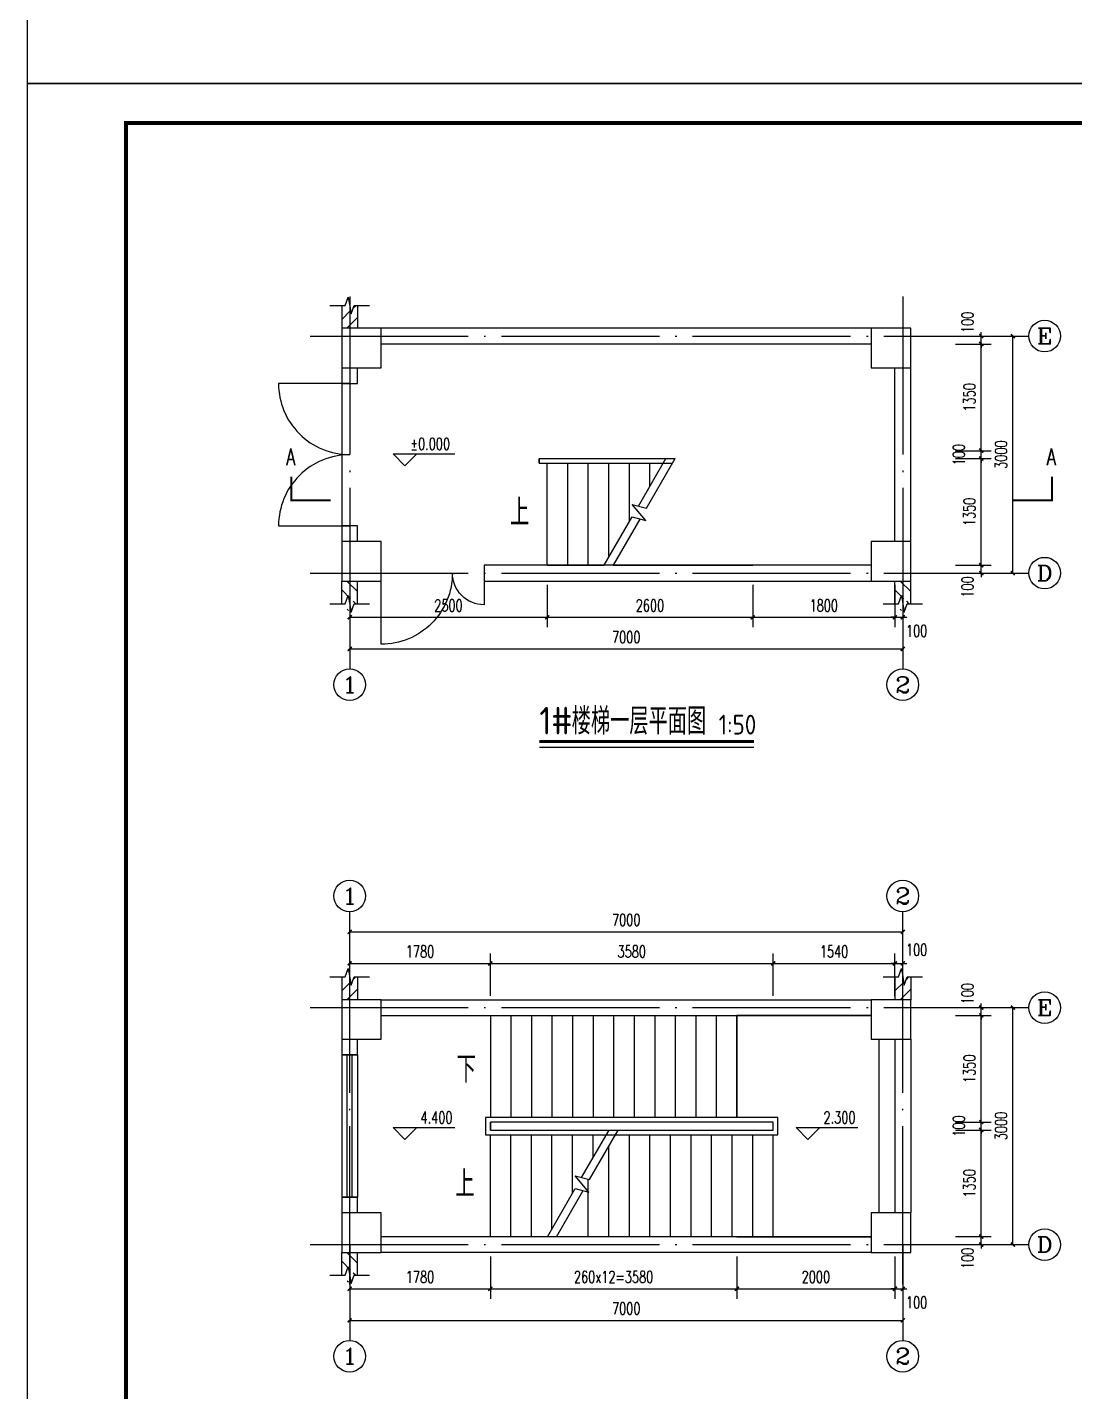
# Model space of a CAD drawing. Extents: x -4747 to 1060961, y -766984 to 396631.
# Drawn here: x 421921 to 435177, y -349373 to -332102 of the extents above; entities that cross this region are included whole.
import ezdxf
from ezdxf.enums import TextEntityAlignment as Align

# ---------------------------------------------------------------- set-up
doc = ezdxf.new("R2010")
doc.units = 0
doc.header["$LTSCALE"] = 1000
doc.header["$MEASUREMENT"] = 0
doc.linetypes.add('DOTE', pattern=[2.42, 2, -0.2, 0.02, -0.2])
doc.layers.get('0').update_dxf_attribs({"linetype": 'CONTINUOUS'})
doc.layers.get('DEFPOINTS').update_dxf_attribs({"linetype": 'CONTINUOUS'})
for name, color, linetype in [('AXIS', 3, 'CONTINUOUS'), ('AXIS_TEXT', 7, 'CONTINUOUS'), ('COLUMN', 9, 'CONTINUOUS'), ('DIM_ELEV', 3, 'CONTINUOUS'), ('DIM_SYMB', 3, 'CONTINUOUS'), ('DOTE', 1, 'DOTE'), ('PUB_DIM', 3, 'CONTINUOUS'), ('PUB_HATCH', 8, 'CONTINUOUS'), ('PUB_TEXT', 7, 'CONTINUOUS'), ('PUB_TITLE', 4, 'CONTINUOUS'), ('STAIR', 2, 'CONTINUOUS'), ('WALL', 6, 'CONTINUOUS'), ('WINDOW', 4, 'CONTINUOUS')]:
    doc.layers.add(name, color=color, linetype=linetype)
doc.styles.add('_TCH_AXIS', font='COMPLEX', dxfattribs={"bigfont": 'GBCBIG'})
doc.styles.add('_TCH_DIM', font='SIMPLEX', dxfattribs={"bigfont": 'GBCBIG'})
doc.styles.add('_TCH_LABEL', font='COMPLEX', dxfattribs={"bigfont": 'GBCBIG'})
doc.styles.add('DIM_FONT', font='SIMPLEX', dxfattribs={"width": 0.7, "bigfont": 'GBCBIG'})
doc.styles.get("Standard").update_dxf_attribs({"font": 'gbenor.shx', "bigfont": 'gbcbig.shx'})
doc.dimstyles.new('DIMN50', dxfattribs={"dimscale": 0.5, "dimtxt": 300, "dimasz": 100, "dimexe": 250, "dimexo": 300, "dimgap": 150, "dimtad": 1, "dimdec": 0, "dimzin": 0, "dimtxsty": 'DIM_FONT', "dimblk": 'ARCHTICK', "dimcen": 0.09, "dimclrt": 7, "dimazin": 3, "dimtfac": 1, "dimtdec": 0, "dimtix": 1, "dimtmove": 0, "dimatfit": 3, "dimtolj": 1, "dimtzin": 0})

# ---------------------------------------------------------------- blocks, each defined once
blk = doc.blocks.new('_ARCHTICK')
at = {"color": 0, "linetype": 'BYBLOCK', "const_width": 0.4}
blk.add_lwpolyline([(-0.5, -0.5), (0.5, 0.5)], dxfattribs=at)
blk = doc.blocks.new('*D353')
at = {"layer": 'DEFPOINTS', "color": 0}
for p in [(426001, -347910), (433001, -347910), (433001, -348470)]:
    blk.add_point(p, dxfattribs=at)
at = {"layer": 'PUB_DIM', "color": 0}
for p, q in [((426001, -348060), (426001, -348595)), ((433001, -348060), (433001, -348595)), ((426001, -348470), (433001, -348470))]:
    blk.add_line(p, q, dxfattribs=at)
at = {"layer": 'PUB_DIM', "color": 0, "xscale": 50, "yscale": 50, "zscale": 50, "rotation": 180}
blk.add_blockref('_ARCHTICK', (426001, -348470), dxfattribs=at)
at = {"layer": 'PUB_DIM', "color": 0, "xscale": 50, "yscale": 50, "zscale": 50}
blk.add_blockref('_ARCHTICK', (433001, -348470), dxfattribs=at)
at = {"layer": 'PUB_DIM', "color": 7, "insert": (429501, -348320), "char_height": 150, "attachment_point": 5, "style": 'DIM_FONT'}
blk.add_mtext('\\A1;7000', dxfattribs=at)
blk = doc.blocks.new('*D354')
at = {"layer": 'DEFPOINTS', "color": 0}
for p in [(426001, -347510), (427781, -347510), (427781, -348070)]:
    blk.add_point(p, dxfattribs=at)
at = {"layer": 'PUB_DIM', "color": 0}
for p, q in [((426001, -347660), (426001, -348195)), ((427781, -347660), (427781, -348195)), ((426001, -348070), (427781, -348070))]:
    blk.add_line(p, q, dxfattribs=at)
at = {"layer": 'PUB_DIM', "color": 0, "xscale": 50, "yscale": 50, "zscale": 50, "rotation": 180}
blk.add_blockref('_ARCHTICK', (426001, -348070), dxfattribs=at)
at = {"layer": 'PUB_DIM', "color": 0, "xscale": 50, "yscale": 50, "zscale": 50}
blk.add_blockref('_ARCHTICK', (427781, -348070), dxfattribs=at)
at = {"layer": 'PUB_DIM', "color": 7, "insert": (426891, -347920), "char_height": 150, "attachment_point": 5, "style": 'DIM_FONT'}
blk.add_mtext('\\A1;1780', dxfattribs=at)
blk = doc.blocks.new('*D355')
at = {"layer": 'DEFPOINTS', "color": 0}
for p in [(427781, -347510), (430901, -347510), (430901, -348070)]:
    blk.add_point(p, dxfattribs=at)
at = {"layer": 'PUB_DIM', "color": 0}
for p, q in [((427781, -347660), (427781, -348195)), ((430901, -347660), (430901, -348195)), ((427781, -348070), (430901, -348070))]:
    blk.add_line(p, q, dxfattribs=at)
at = {"layer": 'PUB_DIM', "color": 0, "xscale": 50, "yscale": 50, "zscale": 50, "rotation": 180}
blk.add_blockref('_ARCHTICK', (427781, -348070), dxfattribs=at)
at = {"layer": 'PUB_DIM', "color": 0, "xscale": 50, "yscale": 50, "zscale": 50}
blk.add_blockref('_ARCHTICK', (430901, -348070), dxfattribs=at)
at = {"layer": 'PUB_DIM', "color": 7, "insert": (429341, -347920), "char_height": 150, "attachment_point": 5, "style": 'DIM_FONT'}
blk.add_mtext('\\A1;260x12=3580', dxfattribs=at)
blk = doc.blocks.new('*D356')
at = {"layer": 'DEFPOINTS', "color": 0}
for p in [(430901, -347510), (432901, -347510), (432901, -348070)]:
    blk.add_point(p, dxfattribs=at)
at = {"layer": 'PUB_DIM', "color": 0}
for p, q in [((430901, -347660), (430901, -348195)), ((432901, -347660), (432901, -348195)), ((430901, -348070), (432901, -348070))]:
    blk.add_line(p, q, dxfattribs=at)
at = {"layer": 'PUB_DIM', "color": 0, "xscale": 50, "yscale": 50, "zscale": 50, "rotation": 180}
blk.add_blockref('_ARCHTICK', (430901, -348070), dxfattribs=at)
at = {"layer": 'PUB_DIM', "color": 0, "xscale": 50, "yscale": 50, "zscale": 50}
blk.add_blockref('_ARCHTICK', (432901, -348070), dxfattribs=at)
at = {"layer": 'PUB_DIM', "color": 7, "insert": (431901, -347920), "char_height": 150, "attachment_point": 5, "style": 'DIM_FONT'}
blk.add_mtext('\\A1;2000', dxfattribs=at)
blk = doc.blocks.new('*D357')
at = {"layer": 'DEFPOINTS', "color": 0}
for p in [(432901, -347510), (433001, -347510), (433001, -348070)]:
    blk.add_point(p, dxfattribs=at)
at = {"layer": 'PUB_DIM', "color": 0}
for p, q in [((432901, -347660), (432901, -348195)), ((433001, -347660), (433001, -348195)), ((432901, -348070), (432851, -348070)), ((432901, -348070), (433001, -348070)), ((433001, -348070), (433051, -348070))]:
    blk.add_line(p, q, dxfattribs=at)
at = {"layer": 'PUB_DIM', "color": 0, "xscale": 50, "yscale": 50, "zscale": 50}
blk.add_blockref('_ARCHTICK', (432901, -348070), dxfattribs=at)
at = {"layer": 'PUB_DIM', "color": 0, "xscale": 50, "yscale": 50, "zscale": 50, "rotation": 180}
blk.add_blockref('_ARCHTICK', (433001, -348070), dxfattribs=at)
at = {"layer": 'PUB_DIM', "color": 7, "insert": (433176, -348242), "char_height": 150, "attachment_point": 5, "style": 'DIM_FONT'}
blk.add_mtext('\\A1;100', dxfattribs=at)
blk = doc.blocks.new('*D413')
at = {"layer": 'DEFPOINTS', "color": 0}
for p in [(433516, -347410), (433994, -347410), (433516, -347510)]:
    blk.add_point(p, dxfattribs=at)
at = {"layer": 'PUB_DIM', "color": 0}
for p, q in [((433666, -347410), (434119, -347410)), ((433994, -347410), (433994, -347360)), ((433994, -347510), (433994, -347410)), ((433666, -347510), (434119, -347510)), ((433994, -347510), (433994, -347560))]:
    blk.add_line(p, q, dxfattribs=at)
at = {"layer": 'PUB_DIM', "color": 0, "xscale": 50, "yscale": 50, "zscale": 50}
for p, rotation in [((433994, -347410), 270), ((433994, -347510), 90)]:
    blk.add_blockref('_ARCHTICK', p, dxfattribs=dict(at, rotation=rotation))
at = {"layer": 'PUB_DIM', "color": 7, "insert": (433821, -347685), "char_height": 150, "attachment_point": 5, "rotation": 90, "style": 'DIM_FONT'}
blk.add_mtext('\\A1;100', dxfattribs=at)
blk = doc.blocks.new('*D414')
at = {"layer": 'DEFPOINTS', "color": 0}
for p in [(433516, -346060), (433994, -346060), (433516, -347410)]:
    blk.add_point(p, dxfattribs=at)
at = {"layer": 'PUB_DIM', "color": 0}
for p, q in [((433666, -346060), (434119, -346060)), ((433994, -347410), (433994, -346060)), ((433666, -347410), (434119, -347410))]:
    blk.add_line(p, q, dxfattribs=at)
at = {"layer": 'PUB_DIM', "color": 0, "xscale": 50, "yscale": 50, "zscale": 50}
for p, rotation in [((433994, -346060), 90), ((433994, -347410), 270)]:
    blk.add_blockref('_ARCHTICK', p, dxfattribs=dict(at, rotation=rotation))
at = {"layer": 'PUB_DIM', "color": 7, "insert": (433844, -346735), "char_height": 150, "attachment_point": 5, "rotation": 90, "style": 'DIM_FONT'}
blk.add_mtext('\\A1;1350', dxfattribs=at)
blk = doc.blocks.new('*D415')
at = {"layer": 'DEFPOINTS', "color": 0}
for p in [(433516, -345960), (433516, -346060), (433994, -345960)]:
    blk.add_point(p, dxfattribs=at)
at = {"layer": 'PUB_DIM', "color": 0}
for p, q in [((433994, -345960), (433994, -345910)), ((433666, -345960), (434119, -345960)), ((433666, -346060), (434119, -346060)), ((433994, -346060), (433994, -345960)), ((433994, -346060), (433994, -346110))]:
    blk.add_line(p, q, dxfattribs=at)
at = {"layer": 'PUB_DIM', "color": 0, "xscale": 50, "yscale": 50, "zscale": 50}
for p, rotation in [((433994, -345960), 270), ((433994, -346060), 90)]:
    blk.add_blockref('_ARCHTICK', p, dxfattribs=dict(at, rotation=rotation))
at = {"layer": 'PUB_DIM', "color": 7, "insert": (433710, -346010), "char_height": 150, "attachment_point": 5, "rotation": 90, "style": 'DIM_FONT'}
blk.add_mtext('\\A1;100', dxfattribs=at)
blk = doc.blocks.new('*D416')
at = {"layer": 'DEFPOINTS', "color": 0}
for p in [(433516, -344610), (433994, -344610), (433516, -345960)]:
    blk.add_point(p, dxfattribs=at)
at = {"layer": 'PUB_DIM', "color": 0}
for p, q in [((433666, -344610), (434119, -344610)), ((433994, -345960), (433994, -344610)), ((433666, -345960), (434119, -345960))]:
    blk.add_line(p, q, dxfattribs=at)
at = {"layer": 'PUB_DIM', "color": 0, "xscale": 50, "yscale": 50, "zscale": 50}
for p, rotation in [((433994, -344610), 90), ((433994, -345960), 270)]:
    blk.add_blockref('_ARCHTICK', p, dxfattribs=dict(at, rotation=rotation))
at = {"layer": 'PUB_DIM', "color": 7, "insert": (433844, -345285), "char_height": 150, "attachment_point": 5, "rotation": 90, "style": 'DIM_FONT'}
blk.add_mtext('\\A1;1350', dxfattribs=at)
blk = doc.blocks.new('*D417')
at = {"layer": 'DEFPOINTS', "color": 0}
for p in [(433516, -344510), (433994, -344510), (433516, -344610)]:
    blk.add_point(p, dxfattribs=at)
at = {"layer": 'PUB_DIM', "color": 0}
for p, q in [((433666, -344510), (434119, -344510)), ((433994, -344510), (433994, -344460)), ((433994, -344610), (433994, -344510)), ((433666, -344610), (434119, -344610)), ((433994, -344610), (433994, -344660))]:
    blk.add_line(p, q, dxfattribs=at)
at = {"layer": 'PUB_DIM', "color": 0, "xscale": 50, "yscale": 50, "zscale": 50}
for p, rotation in [((433994, -344510), 270), ((433994, -344610), 90)]:
    blk.add_blockref('_ARCHTICK', p, dxfattribs=dict(at, rotation=rotation))
at = {"layer": 'PUB_DIM', "color": 7, "insert": (433821, -344335), "char_height": 150, "attachment_point": 5, "rotation": 90, "style": 'DIM_FONT'}
blk.add_mtext('\\A1;100', dxfattribs=at)
blk = doc.blocks.new('*D418')
at = {"layer": 'DEFPOINTS', "color": 0}
for p in [(433516, -344510), (434394, -344510), (433516, -347510)]:
    blk.add_point(p, dxfattribs=at)
at = {"layer": 'PUB_DIM', "color": 0}
for p, q in [((433666, -344510), (434519, -344510)), ((434394, -347510), (434394, -344510)), ((433666, -347510), (434519, -347510))]:
    blk.add_line(p, q, dxfattribs=at)
at = {"layer": 'PUB_DIM', "color": 0, "xscale": 50, "yscale": 50, "zscale": 50}
for p, rotation in [((434394, -344510), 90), ((434394, -347510), 270)]:
    blk.add_blockref('_ARCHTICK', p, dxfattribs=dict(at, rotation=rotation))
at = {"layer": 'PUB_DIM', "color": 7, "insert": (434244, -346010), "char_height": 150, "attachment_point": 5, "rotation": 90, "style": 'DIM_FONT'}
blk.add_mtext('\\A1;3000', dxfattribs=at)
blk = doc.blocks.new('*D419')
at = {"layer": 'DEFPOINTS', "color": 0}
for p in [(433001, -343551), (426001, -344110), (433001, -344110)]:
    blk.add_point(p, dxfattribs=at)
at = {"layer": 'PUB_DIM', "color": 0}
for p, q in [((426001, -343960), (426001, -343426)), ((433001, -343960), (433001, -343426)), ((426001, -343551), (433001, -343551))]:
    blk.add_line(p, q, dxfattribs=at)
at = {"layer": 'PUB_DIM', "color": 0, "xscale": 50, "yscale": 50, "zscale": 50, "rotation": 180}
blk.add_blockref('_ARCHTICK', (426001, -343551), dxfattribs=at)
at = {"layer": 'PUB_DIM', "color": 0, "xscale": 50, "yscale": 50, "zscale": 50}
blk.add_blockref('_ARCHTICK', (433001, -343551), dxfattribs=at)
at = {"layer": 'PUB_DIM', "color": 7, "insert": (429501, -343401), "char_height": 150, "attachment_point": 5, "style": 'DIM_FONT'}
blk.add_mtext('\\A1;7000', dxfattribs=at)
blk = doc.blocks.new('*D420')
at = {"layer": 'DEFPOINTS', "color": 0}
for p in [(427781, -343951), (426001, -344510), (427781, -344510)]:
    blk.add_point(p, dxfattribs=at)
at = {"layer": 'PUB_DIM', "color": 0}
for p, q in [((426001, -344360), (426001, -343826)), ((427781, -344360), (427781, -343826)), ((426001, -343951), (427781, -343951))]:
    blk.add_line(p, q, dxfattribs=at)
at = {"layer": 'PUB_DIM', "color": 0, "xscale": 50, "yscale": 50, "zscale": 50, "rotation": 180}
blk.add_blockref('_ARCHTICK', (426001, -343951), dxfattribs=at)
at = {"layer": 'PUB_DIM', "color": 0, "xscale": 50, "yscale": 50, "zscale": 50}
blk.add_blockref('_ARCHTICK', (427781, -343951), dxfattribs=at)
at = {"layer": 'PUB_DIM', "color": 7, "insert": (426891, -343801), "char_height": 150, "attachment_point": 5, "style": 'DIM_FONT'}
blk.add_mtext('\\A1;1780', dxfattribs=at)
blk = doc.blocks.new('*D421')
at = {"layer": 'DEFPOINTS', "color": 0}
for p in [(431361, -343951), (427781, -344510), (431361, -344510)]:
    blk.add_point(p, dxfattribs=at)
at = {"layer": 'PUB_DIM', "color": 0}
for p, q in [((427781, -344360), (427781, -343826)), ((431361, -344360), (431361, -343826)), ((427781, -343951), (431361, -343951))]:
    blk.add_line(p, q, dxfattribs=at)
at = {"layer": 'PUB_DIM', "color": 0, "xscale": 50, "yscale": 50, "zscale": 50, "rotation": 180}
blk.add_blockref('_ARCHTICK', (427781, -343951), dxfattribs=at)
at = {"layer": 'PUB_DIM', "color": 0, "xscale": 50, "yscale": 50, "zscale": 50}
blk.add_blockref('_ARCHTICK', (431361, -343951), dxfattribs=at)
at = {"layer": 'PUB_DIM', "color": 7, "insert": (429571, -343801), "char_height": 150, "attachment_point": 5, "style": 'DIM_FONT'}
blk.add_mtext('\\A1;3580', dxfattribs=at)
blk = doc.blocks.new('*D422')
at = {"layer": 'DEFPOINTS', "color": 0}
for p in [(432901, -343951), (431361, -344510), (432901, -344510)]:
    blk.add_point(p, dxfattribs=at)
at = {"layer": 'PUB_DIM', "color": 0}
for p, q in [((431361, -344360), (431361, -343826)), ((432901, -344360), (432901, -343826)), ((431361, -343951), (432901, -343951))]:
    blk.add_line(p, q, dxfattribs=at)
at = {"layer": 'PUB_DIM', "color": 0, "xscale": 50, "yscale": 50, "zscale": 50, "rotation": 180}
blk.add_blockref('_ARCHTICK', (431361, -343951), dxfattribs=at)
at = {"layer": 'PUB_DIM', "color": 0, "xscale": 50, "yscale": 50, "zscale": 50}
blk.add_blockref('_ARCHTICK', (432901, -343951), dxfattribs=at)
at = {"layer": 'PUB_DIM', "color": 7, "insert": (432131, -343801), "char_height": 150, "attachment_point": 5, "style": 'DIM_FONT'}
blk.add_mtext('\\A1;1540', dxfattribs=at)
blk = doc.blocks.new('*D423')
at = {"layer": 'DEFPOINTS', "color": 0}
for p in [(433001, -343951), (432901, -344510), (433001, -344510)]:
    blk.add_point(p, dxfattribs=at)
at = {"layer": 'PUB_DIM', "color": 0}
for p, q in [((432901, -344360), (432901, -343826)), ((433001, -344360), (433001, -343826)), ((432901, -343951), (432851, -343951)), ((432901, -343951), (433001, -343951)), ((433001, -343951), (433051, -343951))]:
    blk.add_line(p, q, dxfattribs=at)
at = {"layer": 'PUB_DIM', "color": 0, "xscale": 50, "yscale": 50, "zscale": 50}
blk.add_blockref('_ARCHTICK', (432901, -343951), dxfattribs=at)
at = {"layer": 'PUB_DIM', "color": 0, "xscale": 50, "yscale": 50, "zscale": 50, "rotation": 180}
blk.add_blockref('_ARCHTICK', (433001, -343951), dxfattribs=at)
at = {"layer": 'PUB_DIM', "color": 7, "insert": (433176, -343778), "char_height": 150, "attachment_point": 5, "style": 'DIM_FONT'}
blk.add_mtext('\\A1;100', dxfattribs=at)
blk = doc.blocks.new('*D424')
at = {"layer": 'DEFPOINTS', "color": 0}
for p in [(433516, -336011), (433994, -336011), (433516, -336111)]:
    blk.add_point(p, dxfattribs=at)
at = {"layer": 'PUB_DIM', "color": 0}
for p, q in [((433666, -336011), (434119, -336011)), ((433994, -336011), (433994, -335961)), ((433994, -336111), (433994, -336011)), ((433666, -336111), (434119, -336111)), ((433994, -336111), (433994, -336161))]:
    blk.add_line(p, q, dxfattribs=at)
at = {"layer": 'PUB_DIM', "color": 0, "xscale": 50, "yscale": 50, "zscale": 50}
for p, rotation in [((433994, -336011), 270), ((433994, -336111), 90)]:
    blk.add_blockref('_ARCHTICK', p, dxfattribs=dict(at, rotation=rotation))
at = {"layer": 'PUB_DIM', "color": 7, "insert": (433821, -335836), "char_height": 150, "attachment_point": 5, "rotation": 90, "style": 'DIM_FONT'}
blk.add_mtext('\\A1;100', dxfattribs=at)
blk = doc.blocks.new('*D425')
at = {"layer": 'DEFPOINTS', "color": 0}
for p in [(433516, -336111), (433994, -336111), (433516, -337461)]:
    blk.add_point(p, dxfattribs=at)
at = {"layer": 'PUB_DIM', "color": 0}
for p, q in [((433666, -336111), (434119, -336111)), ((433994, -337461), (433994, -336111)), ((433666, -337461), (434119, -337461))]:
    blk.add_line(p, q, dxfattribs=at)
at = {"layer": 'PUB_DIM', "color": 0, "xscale": 50, "yscale": 50, "zscale": 50}
for p, rotation in [((433994, -336111), 90), ((433994, -337461), 270)]:
    blk.add_blockref('_ARCHTICK', p, dxfattribs=dict(at, rotation=rotation))
at = {"layer": 'PUB_DIM', "color": 7, "insert": (433844, -336786), "char_height": 150, "attachment_point": 5, "rotation": 90, "style": 'DIM_FONT'}
blk.add_mtext('\\A1;1350', dxfattribs=at)
blk = doc.blocks.new('*D426')
at = {"layer": 'DEFPOINTS', "color": 0}
for p in [(433516, -337461), (433994, -337461), (433516, -337561)]:
    blk.add_point(p, dxfattribs=at)
at = {"layer": 'PUB_DIM', "color": 0}
for p, q in [((433666, -337461), (434119, -337461)), ((433994, -337461), (433994, -337411)), ((433994, -337561), (433994, -337461)), ((433666, -337561), (434119, -337561)), ((433994, -337561), (433994, -337611))]:
    blk.add_line(p, q, dxfattribs=at)
at = {"layer": 'PUB_DIM', "color": 0, "xscale": 50, "yscale": 50, "zscale": 50}
for p, rotation in [((433994, -337461), 270), ((433994, -337561), 90)]:
    blk.add_blockref('_ARCHTICK', p, dxfattribs=dict(at, rotation=rotation))
at = {"layer": 'PUB_DIM', "color": 7, "insert": (433710, -337511), "char_height": 150, "attachment_point": 5, "rotation": 90, "style": 'DIM_FONT'}
blk.add_mtext('\\A1;100', dxfattribs=at)
blk = doc.blocks.new('*D427')
at = {"layer": 'DEFPOINTS', "color": 0}
for p in [(433516, -337561), (433994, -337561), (433516, -338911)]:
    blk.add_point(p, dxfattribs=at)
at = {"layer": 'PUB_DIM', "color": 0}
for p, q in [((433666, -337561), (434119, -337561)), ((433994, -338911), (433994, -337561)), ((433666, -338911), (434119, -338911))]:
    blk.add_line(p, q, dxfattribs=at)
at = {"layer": 'PUB_DIM', "color": 0, "xscale": 50, "yscale": 50, "zscale": 50}
for p, rotation in [((433994, -337561), 90), ((433994, -338911), 270)]:
    blk.add_blockref('_ARCHTICK', p, dxfattribs=dict(at, rotation=rotation))
at = {"layer": 'PUB_DIM', "color": 7, "insert": (433844, -338236), "char_height": 150, "attachment_point": 5, "rotation": 90, "style": 'DIM_FONT'}
blk.add_mtext('\\A1;1350', dxfattribs=at)
blk = doc.blocks.new('*D428')
at = {"layer": 'DEFPOINTS', "color": 0}
for p in [(433516, -338911), (433516, -339011), (433994, -338911)]:
    blk.add_point(p, dxfattribs=at)
at = {"layer": 'PUB_DIM', "color": 0}
for p, q in [((433666, -338911), (434119, -338911)), ((433666, -339011), (434119, -339011)), ((433994, -338911), (433994, -338861)), ((433994, -339011), (433994, -338911)), ((433994, -339011), (433994, -339061))]:
    blk.add_line(p, q, dxfattribs=at)
at = {"layer": 'PUB_DIM', "color": 0, "xscale": 50, "yscale": 50, "zscale": 50}
for p, rotation in [((433994, -338911), 270), ((433994, -339011), 90)]:
    blk.add_blockref('_ARCHTICK', p, dxfattribs=dict(at, rotation=rotation))
at = {"layer": 'PUB_DIM', "color": 7, "insert": (433821, -339186), "char_height": 150, "attachment_point": 5, "rotation": 90, "style": 'DIM_FONT'}
blk.add_mtext('\\A1;100', dxfattribs=at)
blk = doc.blocks.new('*D429')
at = {"layer": 'DEFPOINTS', "color": 0}
for p in [(433516, -336011), (434394, -336011), (433516, -339011)]:
    blk.add_point(p, dxfattribs=at)
at = {"layer": 'PUB_DIM', "color": 0}
for p, q in [((433666, -336011), (434519, -336011)), ((434394, -339011), (434394, -336011)), ((433666, -339011), (434519, -339011))]:
    blk.add_line(p, q, dxfattribs=at)
at = {"layer": 'PUB_DIM', "color": 0, "xscale": 50, "yscale": 50, "zscale": 50}
for p, rotation in [((434394, -336011), 90), ((434394, -339011), 270)]:
    blk.add_blockref('_ARCHTICK', p, dxfattribs=dict(at, rotation=rotation))
at = {"layer": 'PUB_DIM', "color": 7, "insert": (434244, -337511), "char_height": 150, "attachment_point": 5, "rotation": 90, "style": 'DIM_FONT'}
blk.add_mtext('\\A1;3000', dxfattribs=at)
blk = doc.blocks.new('*D430')
at = {"layer": 'DEFPOINTS', "color": 0}
for p in [(426001, -339411), (433001, -339411), (433001, -339970)]:
    blk.add_point(p, dxfattribs=at)
at = {"layer": 'PUB_DIM', "color": 0}
for p, q in [((426001, -339561), (426001, -340095)), ((433001, -339561), (433001, -340095)), ((426001, -339970), (433001, -339970))]:
    blk.add_line(p, q, dxfattribs=at)
at = {"layer": 'PUB_DIM', "color": 0, "xscale": 50, "yscale": 50, "zscale": 50, "rotation": 180}
blk.add_blockref('_ARCHTICK', (426001, -339970), dxfattribs=at)
at = {"layer": 'PUB_DIM', "color": 0, "xscale": 50, "yscale": 50, "zscale": 50}
blk.add_blockref('_ARCHTICK', (433001, -339970), dxfattribs=at)
at = {"layer": 'PUB_DIM', "color": 7, "insert": (429501, -339820), "char_height": 150, "attachment_point": 5, "style": 'DIM_FONT'}
blk.add_mtext('\\A1;7000', dxfattribs=at)
blk = doc.blocks.new('*D431')
at = {"layer": 'DEFPOINTS', "color": 0}
for p in [(426001, -339011), (428501, -339011), (428501, -339570)]:
    blk.add_point(p, dxfattribs=at)
at = {"layer": 'PUB_DIM', "color": 0}
for p, q in [((426001, -339161), (426001, -339695)), ((428501, -339161), (428501, -339695)), ((426001, -339570), (428501, -339570))]:
    blk.add_line(p, q, dxfattribs=at)
at = {"layer": 'PUB_DIM', "color": 0, "xscale": 50, "yscale": 50, "zscale": 50, "rotation": 180}
blk.add_blockref('_ARCHTICK', (426001, -339570), dxfattribs=at)
at = {"layer": 'PUB_DIM', "color": 0, "xscale": 50, "yscale": 50, "zscale": 50}
blk.add_blockref('_ARCHTICK', (428501, -339570), dxfattribs=at)
at = {"layer": 'PUB_DIM', "color": 7, "insert": (427251, -339420), "char_height": 150, "attachment_point": 5, "style": 'DIM_FONT'}
blk.add_mtext('\\A1;2500', dxfattribs=at)
blk = doc.blocks.new('*D432')
at = {"layer": 'DEFPOINTS', "color": 0}
for p in [(428501, -339011), (431101, -339011), (431101, -339570)]:
    blk.add_point(p, dxfattribs=at)
at = {"layer": 'PUB_DIM', "color": 0}
for p, q in [((428501, -339161), (428501, -339695)), ((431101, -339161), (431101, -339695)), ((428501, -339570), (431101, -339570))]:
    blk.add_line(p, q, dxfattribs=at)
at = {"layer": 'PUB_DIM', "color": 0, "xscale": 50, "yscale": 50, "zscale": 50, "rotation": 180}
blk.add_blockref('_ARCHTICK', (428501, -339570), dxfattribs=at)
at = {"layer": 'PUB_DIM', "color": 0, "xscale": 50, "yscale": 50, "zscale": 50}
blk.add_blockref('_ARCHTICK', (431101, -339570), dxfattribs=at)
at = {"layer": 'PUB_DIM', "color": 7, "insert": (429801, -339420), "char_height": 150, "attachment_point": 5, "style": 'DIM_FONT'}
blk.add_mtext('\\A1;2600', dxfattribs=at)
blk = doc.blocks.new('*D433')
at = {"layer": 'DEFPOINTS', "color": 0}
for p in [(431101, -339011), (432901, -339011), (432901, -339570)]:
    blk.add_point(p, dxfattribs=at)
at = {"layer": 'PUB_DIM', "color": 0}
for p, q in [((431101, -339161), (431101, -339695)), ((432901, -339161), (432901, -339695)), ((431101, -339570), (432901, -339570))]:
    blk.add_line(p, q, dxfattribs=at)
at = {"layer": 'PUB_DIM', "color": 0, "xscale": 50, "yscale": 50, "zscale": 50, "rotation": 180}
blk.add_blockref('_ARCHTICK', (431101, -339570), dxfattribs=at)
at = {"layer": 'PUB_DIM', "color": 0, "xscale": 50, "yscale": 50, "zscale": 50}
blk.add_blockref('_ARCHTICK', (432901, -339570), dxfattribs=at)
at = {"layer": 'PUB_DIM', "color": 7, "insert": (432001, -339420), "char_height": 150, "attachment_point": 5, "style": 'DIM_FONT'}
blk.add_mtext('\\A1;1800', dxfattribs=at)
blk = doc.blocks.new('*D434')
at = {"layer": 'DEFPOINTS', "color": 0}
for p in [(432901, -339011), (433001, -339011), (433001, -339570)]:
    blk.add_point(p, dxfattribs=at)
at = {"layer": 'PUB_DIM', "color": 0}
for p, q in [((432901, -339161), (432901, -339695)), ((433001, -339161), (433001, -339695)), ((432901, -339570), (432851, -339570)), ((432901, -339570), (433001, -339570)), ((433001, -339570), (433051, -339570))]:
    blk.add_line(p, q, dxfattribs=at)
at = {"layer": 'PUB_DIM', "color": 0, "xscale": 50, "yscale": 50, "zscale": 50}
blk.add_blockref('_ARCHTICK', (432901, -339570), dxfattribs=at)
at = {"layer": 'PUB_DIM', "color": 0, "xscale": 50, "yscale": 50, "zscale": 50, "rotation": 180}
blk.add_blockref('_ARCHTICK', (433001, -339570), dxfattribs=at)
at = {"layer": 'PUB_DIM', "color": 7, "insert": (433176, -339743), "char_height": 150, "attachment_point": 5, "style": 'DIM_FONT'}
blk.add_mtext('\\A1;100', dxfattribs=at)
blk = doc.blocks.new('$WINLIB2D$00000001')
at = {"color": 0}
for points in [[(-0.5, 0.5), (-0.5, -0.5)], [(-0.5, 0.5), (0.5, 0.5)], [(0.5, -0.5), (0.5, 0.5)], [(0.5, 0.1667), (-0.5, 0.1667)], [(0.5, -0.1667), (-0.5, -0.1667)], [(-0.5, -0.5), (0.5, -0.5)]]:
    blk.add_lwpolyline(points, dxfattribs=at)

msp = doc.modelspace()

# ---------------------------------------------------------------- linework, layer by layer
at = {"layer": 'AXIS'}
for p, q in [((433001, -336011.1, -4305.6), (434597, -336011.1, -4305.6)), ((426001, -339011.1, -4305.6), (426001, -340224, -4305.6)), ((433001, -339011.1, -4305.6), (433001, -340224, -4305.6)), ((433001, -339011.1, -4305.6), (434597, -339011.1, -4305.6)), ((426001, -344510.3, -2870.4), (426001, -343297.3, -2870.4)), ((433001, -344510.3, -2870.4), (433001, -343297.3, -2870.4)), ((433001, -344510.3, -2870.4), (434597, -344510.3, -2870.4)), ((426001, -347510.3, -2870.4), (426001, -348723.2, -2870.4)), ((433001, -347510.3, -2870.4), (434597, -347510.3, -2870.4)), ((433001, -347510.3, -2870.4), (433001, -348723.2, -2870.4))]:
    msp.add_line(p, q, dxfattribs=at)
for centre in [(434797, -336011.1), (434797, -339011.1), (426001, -340424), (433001, -340424), (426001, -343097.3), (433001, -343097.3), (434797, -344510.3), (434797, -347510.3), (426001, -348923.2), (433001, -348923.2)]:
    msp.add_circle(centre, 200, dxfattribs=at)
at = {"layer": 'COLUMN'}
for p, q in [((425901, -335911.1), (425901, -336411.1)), ((426401, -335911.1), (425901, -335911.1)), ((426401, -336411.1), (426401, -335911.1)), ((432601, -335911.1), (432601, -336411.1)), ((433101, -335911.1), (432601, -335911.1)), ((433101, -336411.1), (433101, -335911.1)), ((425901, -336411.1), (426401, -336411.1)), ((432601, -336411.1), (433101, -336411.1)), ((425901, -338611.1), (425901, -339111.1)), ((426401, -338611.1), (425901, -338611.1)), ((426401, -339111.1), (426401, -338611.1)), ((432601, -338611.1), (432601, -339111.1)), ((433101, -338611.1), (432601, -338611.1)), ((433101, -339111.1), (433101, -338611.1)), ((425901, -339111.1), (426401, -339111.1)), ((432601, -339111.1), (433101, -339111.1)), ((426401, -344410.3), (425901, -344410.3)), ((425901, -344410.3), (425901, -344910.3)), ((426401, -344910.3), (426401, -344410.3)), ((433101, -344410.3), (432601, -344410.3)), ((432601, -344410.3), (432601, -344910.3)), ((433101, -344910.3), (433101, -344410.3)), ((425901, -344910.3), (426401, -344910.3)), ((432601, -344910.3), (433101, -344910.3)), ((426401, -347110.3), (425901, -347110.3)), ((425901, -347110.3), (425901, -347610.3)), ((426401, -347610.3), (426401, -347110.3)), ((433101, -347110.3), (432601, -347110.3)), ((432601, -347110.3), (432601, -347610.3)), ((433101, -347610.3), (433101, -347110.3)), ((425901, -347610.3), (426401, -347610.3)), ((432601, -347610.3), (433101, -347610.3))]:
    msp.add_line(p, q, dxfattribs=at)
at = {"layer": 'DIM_ELEV'}
for p, q in [((426699.9, -337652.3), (426549.9, -337502.3)), ((426549.9, -337502.3), (427332.4, -337502.3)), ((426699.9, -337652.3), (426849.9, -337502.3)), ((426699.9, -346178.4), (426549.9, -346028.4)), ((426549.9, -346028.4), (427332.4, -346028.4)), ((426699.9, -346178.4), (426849.9, -346028.4)), ((431800, -346178.4), (431650, -346028.4)), ((431650, -346028.4), (432432.5, -346028.4)), ((431800, -346178.4), (431950, -346028.4))]:
    msp.add_line(p, q, dxfattribs=at)
at = {"layer": 'DIM_SYMB'}
for points in [[(425751, -335623), (425944.7, -335623), (425982.9, -335518), (426020, -335728), (426057.2, -335623), (426251, -335623)], [(425751, -339399.2), (425944.7, -339399.2), (425982.9, -339294.2), (426020, -339504.2), (426057.2, -339399.2), (426251, -339399.2)], [(432751, -339399.2), (432944.7, -339399.2), (432982.9, -339294.2), (433020, -339504.2), (433057.2, -339399.2), (433251, -339399.2)], [(428402.4, -341212.5), (431116.2, -341212.5)], [(425751, -344122.2), (425944.7, -344122.2), (425982.9, -344017.2), (426020, -344227.2), (426057.2, -344122.2), (426251, -344122.2)], [(432751, -344122.2), (432944.7, -344122.2), (432982.9, -344017.2), (433020, -344227.2), (433057.2, -344122.2), (433251, -344122.2)], [(425751, -347898.3), (425944.7, -347898.3), (425982.9, -347793.3), (426020, -348003.3), (426057.2, -347898.3), (426251, -347898.3)]]:
    msp.add_lwpolyline(points, dxfattribs=at)
for points, const_width in [([(425261.9, -337788.2), (425261.9, -338088.2), (425761.9, -338088.2)], 25), ([(434388, -338088.2), (434888, -338088.2), (434888, -337788.2)], 25), ([(428402.4, -341142.5), (431116.2, -341142.5)], 35)]:
    msp.add_lwpolyline(points, dxfattribs=dict(at, const_width=const_width))
for points in [[(428345.1, -338236.1, 0, 0, 0), (429241, -338236.1, 80, 0, 0), (429541, -338236.1, 0, 0, 0)], [(427651, -345285.3, 0, 0, 0), (431801, -345285.3, 0, 0, 0), (431801, -346735.3, 0, 0, 0), (429381, -346735.3, 80, 0, 0), (429081, -346735.3, 0, 0, 0)], [(427651, -346735.3, 0, 0, 0), (428521, -346735.3, 80, 0, 0), (428821, -346735.3, 0, 0, 0)]]:
    msp.add_lwpolyline(points, format="xyseb", dxfattribs=at)
at = {"layer": 'DOTE'}
for p, q in [((426001, -335511.1, -2870.4), (426001, -339511.1, -2870.4)), ((433001, -335511.1, -2870.4), (433001, -339511.1, -2870.4)), ((425501, -336011.1, -2870.4), (433501, -336011.1, -2870.4)), ((425501, -339011.1, -2870.4), (433501, -339011.1, -2870.4)), ((426001, -348010.3, -1435.2), (426001, -344010.3, -1435.2)), ((433001, -348010.3, -1435.2), (433001, -344010.3, -1435.2)), ((425501, -344510.3, -1435.2), (433501, -344510.3, -1435.2)), ((425501, -347510.3, -1435.2), (433501, -347510.3, -1435.2))]:
    msp.add_line(p, q, dxfattribs=at)
at = {"layer": 'PUB_HATCH'}
for p, q in [((425969.7, -335554.2, -2870.4), (425986.4, -335537.6, -2870.4)), ((425901, -335799.8, -2870.4), (426012.9, -335687.9, -2870.4)), ((426045.9, -335654.8, -2870.4), (426077.7, -335623, -2870.4)), ((425966.4, -335911.1, -2870.4), (426101, -335776.6, -2870.4)), ((425966.4, -339111.1, -2870.4), (426101, -339245.6, -2870.4)), ((432966.4, -339111.1, -2870.4), (433101, -339245.6, -2870.4)), ((425901, -339222.4, -2870.4), (426012.9, -339334.3, -2870.4)), ((426045.9, -339367.4, -2870.4), (426077.7, -339399.2, -2870.4)), ((432901, -339222.4, -2870.4), (433012.9, -339334.3, -2870.4)), ((433045.9, -339367.4, -2870.4), (433077.7, -339399.2, -2870.4)), ((425969.7, -339468, -2870.4), (425986.4, -339484.6, -2870.4)), ((432969.7, -339468, -2870.4), (432986.4, -339484.6, -2870.4)), ((425901, -344298.9, -1435.2), (426012.9, -344187, -1435.2)), ((425969.7, -344053.4, -1435.2), (425986.4, -344036.7, -1435.2)), ((426045.9, -344154, -1435.2), (426077.7, -344122.2, -1435.2)), ((432901, -344298.9, -1435.2), (433012.9, -344187, -1435.2)), ((432969.7, -344053.4, -1435.2), (432986.4, -344036.7, -1435.2)), ((433045.9, -344154, -1435.2), (433077.7, -344122.2, -1435.2)), ((425966.4, -344410.3, -1435.2), (426101, -344275.7, -1435.2)), ((432966.4, -344410.3, -1435.2), (433101, -344275.7, -1435.2)), ((425966.4, -347610.3, -1435.2), (426101, -347744.8, -1435.2)), ((425901, -347721.6, -1435.2), (426012.9, -347833.5, -1435.2)), ((425969.7, -347967.1, -1435.2), (425986.4, -347983.8, -1435.2)), ((426045.9, -347866.5, -1435.2), (426077.7, -347898.3, -1435.2))]:
    msp.add_line(p, q, dxfattribs=at)
at = {"layer": 'PUB_TITLE'}
for points in [[(421920.8, -332814.3), (600270.8, -332814.3), (600270.8, -206664.3), (421920.8, -206664.3)], [(421920.8, -374864.3), (481370.8, -374864.3), (481370.8, -332814.3), (421920.8, -332814.3)]]:
    msp.add_lwpolyline(points, close=True, dxfattribs=at)
at = {"layer": 'PUB_TITLE', "const_width": 50}
msp.add_lwpolyline([(423170.8, -374364.3), (480870.8, -374364.3), (480870.8, -333314.3), (423170.8, -333314.3)], close=True, dxfattribs=at)
at = {"layer": 'STAIR'}
for p, q in [((431101, -336111.1, -1435.2), (428501, -336111.1, -1435.2)), ((428401, -337561.1, -1435.2), (430002.9, -337561.1, -1435.2)), ((428401, -337561.1, -1435.2), (428401, -337621.1, -1435.2)), ((428401, -337561.1, -1435.2), (430118.4, -337561.1, -1435.2)), ((428401, -337621.1, -1435.2), (428401, -337561.1, -1435.2)), ((428401, -337621.1, -1435.2), (430083.8, -337621.1, -1435.2)), ((428501, -338911.1, -1435.2), (428501, -337621.1, -1435.2)), ((428761, -338911.1, -1435.2), (428761, -337621.1, -1435.2)), ((429021, -338911.1, -1435.2), (429021, -337621.1, -1435.2)), ((429281, -338811.6, -1435.2), (429281, -337621.1, -1435.2)), ((429541, -338361.3, -1435.2), (429541, -337621.1, -1435.2)), ((429655.9, -338162.2, -1435.2), (430002.9, -337561.1, -1435.2)), ((429755.9, -338189, -1435.2), (430118.4, -337561.1, -1435.2)), ((429801, -337910.9, -1435.2), (429801, -337621.1, -1435.2)), ((429748.4, -338346.7, -1435.2), (429575.5, -338140.6, -1435.2)), ((429575.5, -338140.6, -1435.2), (429755.9, -338189, -1435.2)), ((429223.5, -338911.1, -1435.2), (429576, -338300.5, -1435.2)), ((429339, -338911.1, -1435.2), (429676, -338327.3, -1435.2)), ((429576, -338300.5, -1435.2), (429748.4, -338346.7, -1435.2)), ((428501, -338911.1, -1435.2), (429223.5, -338911.1, -1435.2)), ((429339, -338911.1, -1435.2), (431101, -338911.1, -1435.2)), ((427781, -344610.3), (428503.5, -344610.3)), ((427781, -344610.3), (427781, -345900.3)), ((428041, -344610.3), (428041, -345900.3)), ((428301, -344610.3), (428301, -345900.3)), ((428561, -344610.3), (428561, -345900.3)), ((428619, -344610.3), (430901, -344610.3)), ((428821, -344610.3), (428821, -345900.3)), ((429081, -344610.3), (429081, -345900.3)), ((429341, -344610.3), (429341, -345900.3)), ((429601, -344610.3), (429601, -345900.3)), ((429861, -344610.3), (429861, -345900.3)), ((430121, -344610.3), (430121, -345900.3)), ((430381, -344610.3), (430381, -345900.3)), ((430641, -344610.3), (430641, -345900.3)), ((430901, -344610.3), (430901, -345900.3)), ((432601, -344610.3), (430901, -344610.3)), ((430901, -345900.3), (430901, -344610.3)), ((432701, -347110.3), (432701, -344910.3)), ((427721, -345900.3), (427721, -346120.3)), ((431421, -345900.3), (427721, -345900.3)), ((431421, -346120.3), (431421, -345900.3)), ((431361, -345960.3), (427781, -345960.3)), ((427781, -345960.3), (427781, -346060.3)), ((431361, -345960.3), (427781, -345960.3)), ((427781, -346060.3), (427781, -345960.3)), ((427781, -346060.3), (429282.9, -346060.3)), ((427781, -346060.3), (431361, -346060.3)), ((428935.9, -346661.3), (429282.9, -346060.3)), ((429035.9, -346688.1), (429398.4, -346060.3)), ((429398.4, -346060.3), (431361, -346060.3)), ((431361, -346060.3), (431361, -345960.3)), ((431361, -346060.3), (431361, -345960.3)), ((427721, -346120.3), (431421, -346120.3)), ((427781, -347410.3), (427781, -346120.3)), ((428041, -347410.3), (428041, -346120.3)), ((428301, -347410.3), (428301, -346120.3)), ((428561, -347310.8), (428561, -346120.3)), ((428821, -346860.4), (428821, -346120.3)), ((429081, -346410.1), (429081, -346120.3)), ((429281, -347410.3), (429281, -346263.7)), ((429541, -347410.3), (429541, -346120.3)), ((429801, -347410.3), (429801, -346120.3)), ((430061, -347410.3), (430061, -346120.3)), ((430321, -347410.3), (430321, -346120.3)), ((430581, -347410.3), (430581, -346120.3)), ((430841, -347410.3), (430841, -346120.3)), ((431101, -347410.3), (431101, -346120.3)), ((431361, -347410.3), (431361, -346120.3)), ((431361, -347410.3), (431361, -346120.3)), ((429028.4, -346845.8), (428855.5, -346639.8)), ((428855.5, -346639.8), (429035.9, -346688.1)), ((429021, -347410.3), (429021, -346684.1)), ((428503.5, -347410.3), (428856, -346799.7)), ((428619, -347410.3), (428956, -346826.4)), ((428856, -346799.7), (429028.4, -346845.8)), ((430901, -347410.3), (427781, -347410.3)), ((430901, -347410.3), (432601, -347410.3))]:
    msp.add_line(p, q, dxfattribs=at)
at = {"layer": 'WALL'}
for p, q in [((425901, -335623, -2870.4), (425901, -335911.1, -2870.4)), ((426101, -335623, -2870.4), (426101, -335911.1, -2870.4)), ((432601, -335911.1), (426401, -335911.1)), ((432601, -336111.1), (426401, -336111.1)), ((425901, -336411.1), (425901, -336611.1)), ((426101, -336611.1), (426101, -336411.1)), ((432901, -338611.1), (432901, -336411.1)), ((433101, -338611.1), (433101, -336411.1)), ((425901, -336611.1), (426101, -336611.1)), ((426101, -338411.1), (425901, -338411.1)), ((425901, -338411.1), (425901, -338611.1)), ((426101, -338611.1), (426101, -338411.1)), ((432601, -338911.1), (427701, -338911.1)), ((427701, -338911.1), (427701, -339111.1)), ((425901, -339399.2, -2870.4), (425901, -339111.1, -2870.4)), ((426101, -339399.2, -2870.4), (426101, -339111.1, -2870.4)), ((427701, -339111.1), (432601, -339111.1)), ((432901, -339399.2, -2870.4), (432901, -339111.1, -2870.4)), ((433101, -339399.2, -2870.4), (433101, -339111.1, -2870.4)), ((425901, -344122.2, -1435.2), (425901, -344410.3, -1435.2)), ((426101, -344122.2, -1435.2), (426101, -344410.3, -1435.2)), ((432901, -344122.2, -1435.2), (432901, -344410.3, -1435.2)), ((433101, -344122.2, -1435.2), (433101, -344410.3, -1435.2)), ((426401, -344410.3), (432601, -344410.3)), ((426401, -344610.3), (432601, -344610.3)), ((425901, -344910.3), (425901, -345110.3)), ((426101, -345110.3), (426101, -344910.3)), ((432901, -344910.3), (432901, -347110.3)), ((433101, -344910.3), (433101, -347110.3)), ((425901, -345110.3), (426101, -345110.3)), ((426101, -346910.3), (425901, -346910.3)), ((425901, -346910.3), (425901, -347110.3)), ((426101, -347110.3), (426101, -346910.3)), ((432601, -347410.3), (426401, -347410.3)), ((425901, -347898.3, -1435.2), (425901, -347610.3, -1435.2)), ((426101, -347898.3, -1435.2), (426101, -347610.3, -1435.2)), ((432601, -347610.3), (426401, -347610.3))]:
    msp.add_line(p, q, dxfattribs=at)
at = {"layer": 'WINDOW'}
msp.add_line((425901, -336611.1, -2870.4), (425901, -338411.1, -2870.4), dxfattribs=at)
at = {"layer": 'WINDOW', "extrusion": (-1.22465e-16, 2.24964e-32, -1)}
msp.add_lwpolyline([(-426001, -336611.1), (-425101, -336611.1, -0.4142136), (-426001, -337511.1, -0.4142136), (-425101, -338411.1), (-426001, -338411.1)], format="xyb", dxfattribs=at)
at = {"layer": 'WINDOW', "extrusion": (0, 0, -1)}
msp.add_lwpolyline([(-427701, -339011.1), (-427701, -339411.1, 0.4142136), (-427301, -339011.1, 0.4142136), (-426401, -339911.1), (-426401, -339011.1)], format="xyb", dxfattribs=at)

# ---------------------------------------------------------------- block references
at = {"layer": 'WINDOW', "xscale": -1800, "yscale": -200, "zscale": -1800, "rotation": 90}
msp.add_blockref('$WINLIB2D$00000001', (426001, -346010.3), dxfattribs=at)

# ---------------------------------------------------------------- texts
at = {"layer": 'AXIS_TEXT', "style": '_TCH_AXIS'}
for s, height, width, p, p2 in [('E', 199.3, 1.306368, (434698.7, -336110.7), (434895.4, -336110.7)), ('D', 194.7, 1.288493, (434696.4, -339108.4), (434897.7, -339108.4)), ('1', 204, 2.211009, (425905.1, -340526), (426096.9, -340526)), ('2', 204, 1.395753, (432905.1, -340526), (433096.9, -340526)), ('1', 204, 2.211009, (425905.1, -343199.3), (426096.9, -343199.3)), ('2', 204, 1.395753, (432905.1, -343199.3), (433096.9, -343199.3)), ('E', 199.3, 1.306368, (434698.7, -344609.9), (434895.4, -344609.9)), ('D', 194.7, 1.288493, (434696.4, -347607.6), (434897.7, -347607.6)), ('1', 204, 2.211009, (425905.1, -349025.2), (426096.9, -349025.2)), ('2', 204, 1.395753, (432905.1, -349025.2), (433096.9, -349025.2))]:
    msp.add_text(s, height=height, dxfattribs=dict(at, width=width)).set_placement(p, p2, align=Align.FIT)
at = {"layer": 'PUB_TEXT', "width": 0.705882}
for s, height, style, p in [('A', 212.5, '_TCH_LABEL', (425197.6, -337644.4)), ('%%P0.000', 148.75, '_TCH_DIM', (426767.4, -337449.8)), ('A', 212.5, '_TCH_LABEL', (434823.7, -337644.4)), ('4.400', 148.75, '_TCH_DIM', (426897.4, -345975.9)), ('2.300', 148.75, '_TCH_DIM', (431997.5, -345975.9))]:
    msp.add_text(s, height=height, dxfattribs=dict(at, style=style)).set_placement(p)
at = {"layer": 'PUB_TEXT', "style": '_TCH_DIM'}
for s, p in [('上', (428031.6, -338411.1, -1435.2)), ('下', (427356.1, -345460.3)), ('上', (427337.4, -346910.3))]:
    msp.add_text(s, height=337.6, dxfattribs=at).set_placement(p)
at = {"layer": 'PUB_TEXT'}
for s, height, p in [('1#', 350, (428402.4, -341053.9, -1435.2)), ('楼梯一层平面图', 337.59, (428810.7, -341053.9, -1435.2)), ('1:50', 250, (430670.2, -341053.9, -1435.2))]:
    msp.add_text(s, height=height, dxfattribs=at).set_placement(p)

# ---------------------------------------------------------------- dimensions: what is measured, and where the dimension line sits
at = {"layer": 'PUB_DIM'}
for base, p1, p2, angle, picture, middle in [((433993.9, -336011.1), (433515.8, -336111.1), (433515.8, -336011.1), 90, '*D424', (433821.4, -335836.1)), ((433993.9, -337461.1), (433515.8, -337561.1), (433515.8, -337461.1), 90, '*D426', (433710.1, -337511.1)), ((433001, -339570.4), (432901, -339011.1), (433001, -339011.1), 0, '*D434', (433176, -339742.9)), ((433993.9, -338911.1), (433515.8, -339011.1), (433515.8, -338911.1), 90, '*D428', (433821.4, -339186.1)), ((433001, -343950.9), (432901, -344510.3), (433001, -344510.3), 0, '*D423', (433176, -343778.4)), ((433993.9, -344510.3), (433515.8, -344610.3), (433515.8, -344510.3), 90, '*D417', (433821.4, -344335.3)), ((433993.9, -345960.3), (433515.8, -346060.3), (433515.8, -345960.3), 90, '*D415', (433710.1, -346010.3)), ((433993.9, -347410.3), (433515.8, -347510.3), (433515.8, -347410.3), 90, '*D413', (433821.4, -347685.3)), ((433001, -348069.6), (432901, -347510.3), (433001, -347510.3), 0, '*D357', (433176, -348242.1))]:
    dim = msp.add_linear_dim(base=base, p1=p1, p2=p2, angle=angle, dimstyle='DIMN50', dxfattribs=at)
    dim.commit()
    dim.dimension.update_dxf_attribs({"geometry": picture, "text_midpoint": middle, "dimtype": 129})
for p1, p2, distance, picture, middle in [((433515.8, -339011.1), (433515.8, -336011.1), -878.1, '*D429', (434243.9, -337511.1)), ((433515.8, -337461.1), (433515.8, -336111.1), -478.1, '*D425', (433843.9, -336786.1)), ((433515.8, -338911.1), (433515.8, -337561.1), -478.1, '*D427', (433843.9, -338236.1)), ((426001, -339011.1), (428501, -339011.1), -559.3, '*D431', (427251, -339420.4)), ((431101, -339011.1), (432901, -339011.1), -559.3, '*D433', (432001, -339420.4)), ((426001, -339411.1), (433001, -339411.1), -559.3, '*D430', (429501, -339820.4)), ((426001, -344110.3), (433001, -344110.3), 559.3, '*D419', (429501, -343400.9)), ((426001, -344510.3), (427781, -344510.3), 559.3, '*D420', (426891, -343800.9)), ((431361, -344510.3), (432901, -344510.3), 559.3, '*D422', (432131, -343800.9)), ((433515.8, -347510.3), (433515.8, -344510.3), -878.1, '*D418', (434243.9, -346010.3)), ((433515.8, -345960.3), (433515.8, -344610.3), -478.1, '*D416', (433843.9, -345285.3)), ((433515.8, -347410.3), (433515.8, -346060.3), -478.1, '*D414', (433843.9, -346735.3)), ((426001, -347510.3), (427781, -347510.3), -559.3, '*D354', (426891, -347919.6)), ((430901, -347510.3), (432901, -347510.3), -559.3, '*D356', (431901, -347919.6)), ((426001, -347910.3), (433001, -347910.3), -559.3, '*D353', (429501, -348319.6))]:
    dim = msp.add_aligned_dim(p1=p1, p2=p2, distance=distance, dimstyle='DIMN50', dxfattribs=at)
    dim.commit()
    dim.dimension.update_dxf_attribs({"geometry": picture, "text_midpoint": middle})
for p1, p2, distance, text, picture, middle in [((428501, -339011.1), (431101, -339011.1), -559.3, '2600', '*D432', (429801, -339420.4)), ((427781, -344510.3), (431361, -344510.3), 559.3, '3580', '*D421', (429571, -343800.9)), ((427781, -347510.3), (430901, -347510.3), -559.3, '260x12=3580', '*D355', (429341, -347919.6))]:
    dim = msp.add_aligned_dim(p1=p1, p2=p2, distance=distance, text=text, dimstyle='DIMN50', dxfattribs=at)
    dim.commit()
    dim.dimension.update_dxf_attribs({"geometry": picture, "text_midpoint": middle})

doc.saveas('drawing.dxf')
